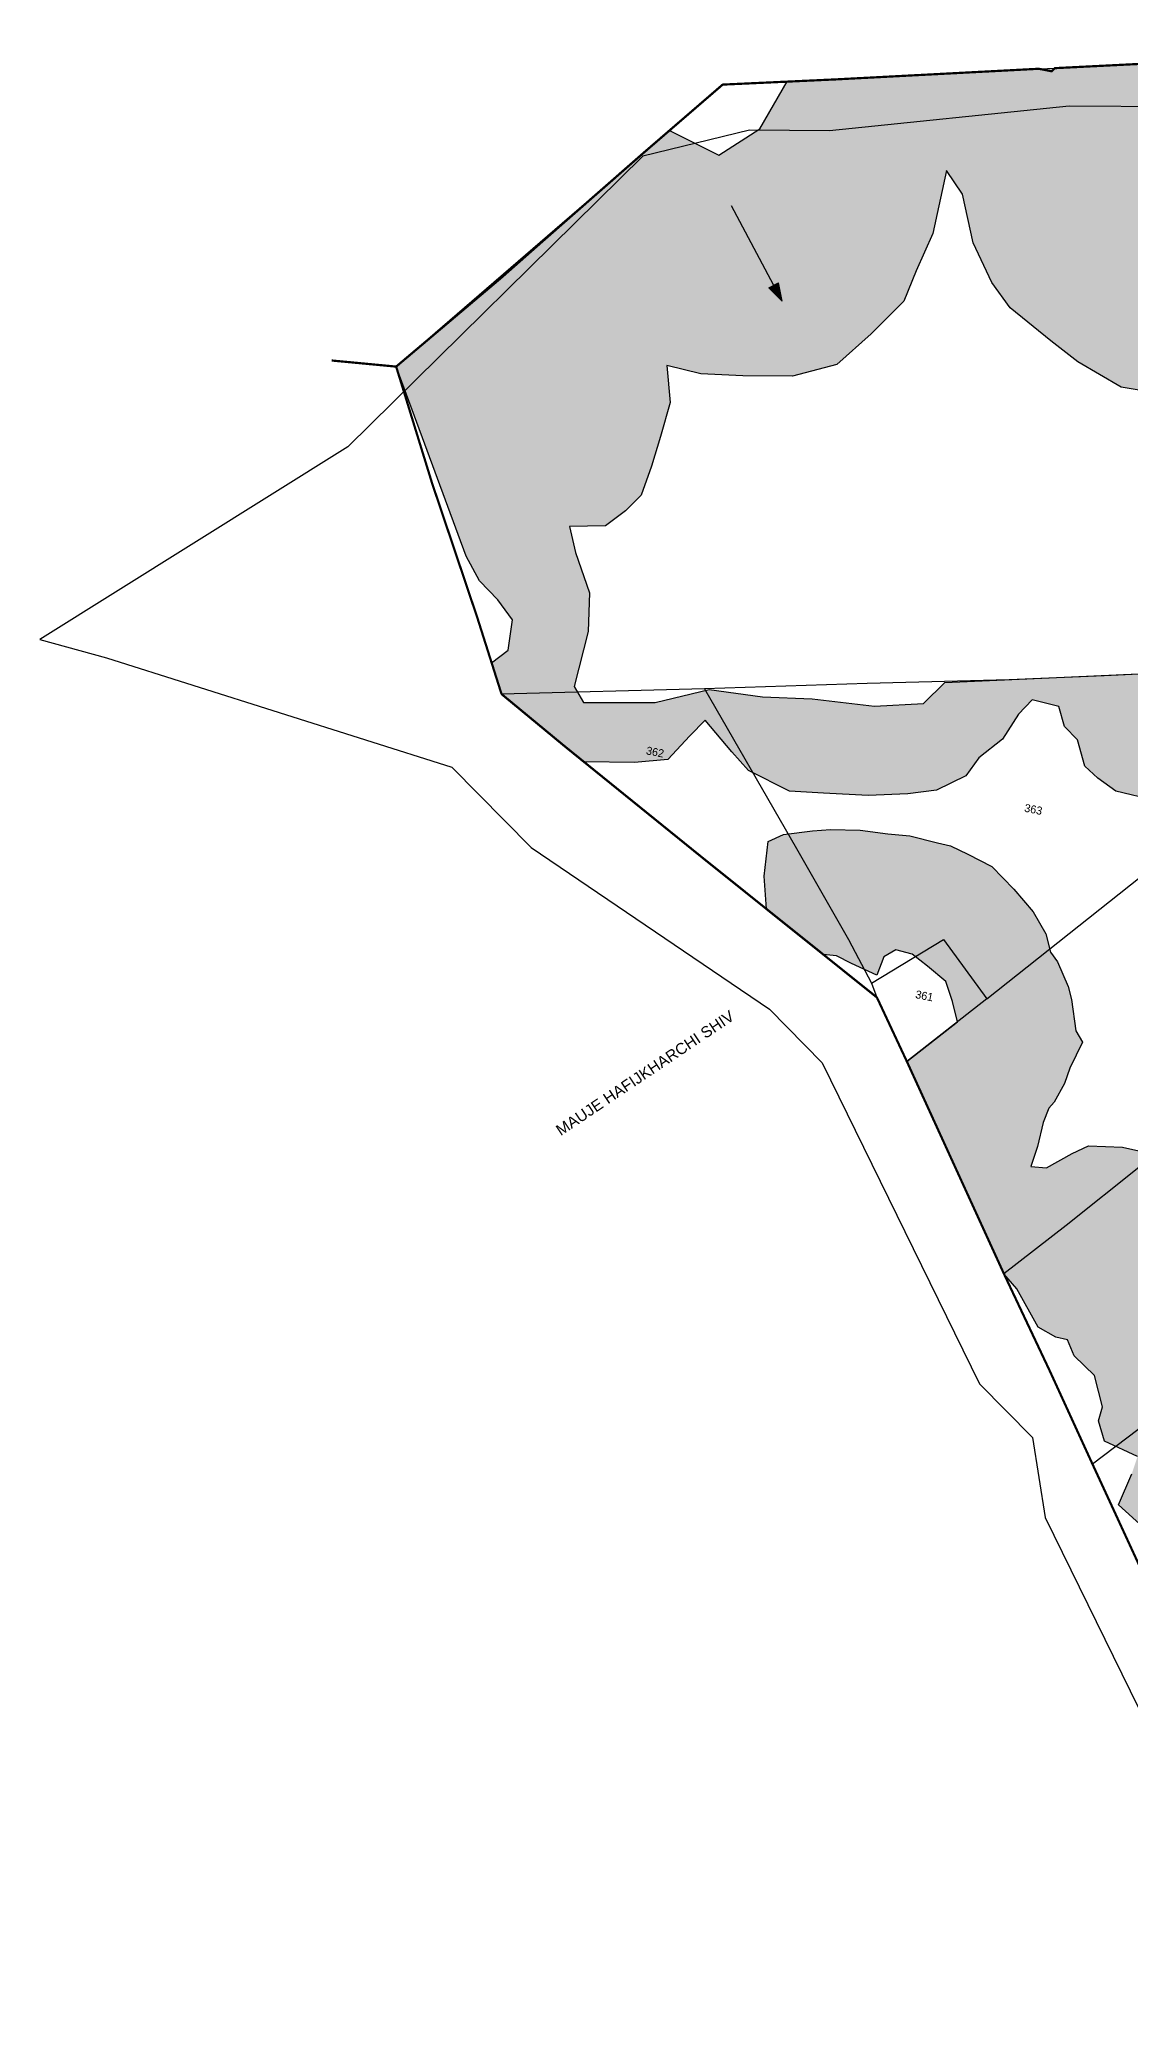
# Model space of a CAD drawing. Header units: metres. Extents: x 288063 to 291905, y 2022918 to 2025523.
# Drawn here: x 288281 to 288739, y 2023742 to 2024577 of the extents above; entities that cross this region are included whole.
import ezdxf
from ezdxf.enums import TextEntityAlignment as Align

# ---------------------------------------------------------------- set-up
doc = ezdxf.new("R2010")
doc.units = ezdxf.units.M
doc.header["$MEASUREMENT"] = 0
doc.linetypes.add('DIVIDE', pattern=[1.25, 0.5, -0.25, 0, -0.25, 0, -0.25])
for name, color, linetype in [('POLY_HATCH', 12, 'Continuous'), ('POLY_PARCEL', 6, 'Continuous'), ('SYM_ARROW', 1, 'Continuous'), ('TEXT_MAPOUT', 7, 'Continuous'), ('TEXT_PARCEL', 7, 'Continuous'), ('V_BOUND_LINE', 7, 'Continuous'), ('V_DIVIDE_LINE', 7, 'DIVIDE'), ('VILLAGE BOUNDRY', 5, 'Continuous')]:
    doc.layers.add(name, color=color, linetype=linetype)
doc.styles.get("Standard").update_dxf_attribs({"font": 'arial.ttf'})
doc.styles.add('TEXT_MAP', font='', dxfattribs={"height": 1.8})
doc.styles.get('TEXT_MAP').set_extended_font_data('Kruti Dev 050')
pattern_1 = [(348.93553, (288210.5239, 2023679.785), (2.7416327, 1.8447693), [2.336635, -2.336635]), (78.93553, (288212.817, 2023679.3367), (-1.8447693, 2.7416327), [2.336635, -2.336635])]

# ---------------------------------------------------------------- blocks, each defined once
blk = doc.blocks.new('ARROWASPECT')
h = blk.add_hatch(color=256)
h.paths.add_polyline_path([(2.85, -2.85), (3.72, -1.98), (0, 0)])
h.paths.add_polyline_path([(0, 0), (1.98, -3.72), (2.85, -2.85)])
for points in [[(0, 0), (17.15, -17.15)], [(0, 0), (1.98, -3.72)], [(0, 0), (3.72, -1.98)], [(3.72, -1.98), (1.98, -3.72)]]:
    blk.add_lwpolyline(points)

msp = doc.modelspace()

# ---------------------------------------------------------------- hatches: boundary and pattern name
at = {"layer": 'POLY_HATCH'}
h = msp.add_hatch(dxfattribs=at)
h.set_pattern_fill('ZIGZAG', color=256, scale=18.693078, angle=-11.06447, style=0)
h.set_pattern_definition(pattern_1)
h.paths.add_polyline_path([(289014.05, 2024462.96), (289018.38, 2024475.21), (288940.96, 2024576.77), (288788.8, 2024568.85), (288595.02, 2024559.14), (288593.08, 2024555.79), (288642.49, 2024465.14), (288644.21, 2024466.84), (288649.33, 2024479.62), (288656.34, 2024495.3), (288662.16, 2024521.72), (288668.77, 2024511.89), (288673.28, 2024491.33), (288681.19, 2024474.7), (288688.94, 2024464), (288705.93, 2024450.18), (288717.34, 2024441.39), (288735.58, 2024430.61), (288755.93, 2024427.28), (288775.38, 2024429.39), (288788.11, 2024434.11), (288805.87, 2024447.69), (288820.69, 2024466.44), (288830.98, 2024482.14), (288839.88, 2024497.46), (288847.29, 2024508.47), (288855.4, 2024514.32), (288859.78, 2024496.41), (288862.64, 2024477.48), (288867.49, 2024465.38), (288876.39, 2024453.8), (288888.73, 2024433.02), (288902.45, 2024415.91), (288918.05, 2024401.7), (288933.36, 2024396.09), (288942.58, 2024396.25), (288955.83, 2024400.22), (288967.29, 2024408.47), (288987.31, 2024423.58), (288996.87, 2024432.21), (289006.41, 2024447.4)])
h = msp.add_hatch(dxfattribs=at)
h.set_pattern_fill('ZIGZAG', color=256, scale=18.693078, angle=-11.06447, style=0)
h.set_pattern_definition(pattern_1)
h.paths.add_polyline_path([(288593.08, 2024555.79), (288583.53, 2024539.26), (288566.27, 2024528.21), (288545.59, 2024538.61), (288430.6, 2024439.32), (288460.08, 2024359.65), (288465.73, 2024349.28), (288473.35, 2024341.23), (288479.57, 2024332.79), (288477.73, 2024320.03), (288470.75, 2024314.81), (288474.93, 2024301.63), (288509.62, 2024273.1), (288530.87, 2024272.91), (288544.89, 2024274.1), (288554.07, 2024284.11), (288560.61, 2024290.71), (288571.78, 2024277.37), (288578.77, 2024269.45), (288596.11, 2024260.81), (288610.39, 2024259.98), (288629.22, 2024258.92), (288645.77, 2024259.62), (288657.89, 2024261.19), (288670.24, 2024267.3), (288675.64, 2024274.77), (288685.71, 2024282.64), (288692.36, 2024293.15), (288698.14, 2024299.24), (288709.4, 2024296.38), (288711.71, 2024288.06), (288717.17, 2024282.4), (288720.25, 2024271.3), (288725.83, 2024266.27), (288733.31, 2024260.87), (288749.81, 2024256.94), (288775.83, 2024259.07), (288789.45, 2024264.94), (288797.6, 2024273.47), (288759.4, 2024310.86), (288661.35, 2024306.46), (288652.42, 2024297.71), (288631.84, 2024296.49), (288605.55, 2024299.66), (288584.7, 2024300.46), (288562.32, 2024303.52), (288539.61, 2024298.12), (288509.42, 2024298.12), (288505.47, 2024304.8), (288511.31, 2024327.93), (288511.87, 2024344.22), (288505.98, 2024361.11), (288503.53, 2024372.09), (288518.69, 2024372.4), (288527.13, 2024378.62), (288533.67, 2024385.22), (288538.04, 2024397.48), (288541.77, 2024409.87), (288545.88, 2024424.16), (288544.4, 2024439.79), (288558.82, 2024436.31), (288576.38, 2024435.5), (288597.35, 2024435.33), (288616.03, 2024440.21), (288630.37, 2024453.15), (288642.49, 2024465.14)])
h = msp.add_hatch(dxfattribs=at)
h.set_pattern_fill('ZIGZAG', color=256, scale=18.693078, angle=-11.06447, style=0)
h.set_pattern_definition(pattern_1)
h.paths.add_polyline_path([(288831.98, 2024029.11), (288833.04, 2024038.33), (288831.85, 2024047.49), (288823.6, 2024056.04), (288821.52, 2024061.9), (288815.29, 2024068.08), (288806.65, 2024077.21), (288793.53, 2024086.22), (288779.16, 2024096.47), (288761.12, 2024104.46), (288748.02, 2024108.51), (288736.12, 2024111.09), (288721.84, 2024111.65), (288715.02, 2024108.52), (288704.16, 2024102.46), (288697.57, 2024103.01), (288700.45, 2024111.37), (288702.79, 2024121.51), (288705.2, 2024127.49), (288707.43, 2024130.03), (288711.69, 2024137.87), (288713.96, 2024144.37), (288719.31, 2024155.23), (288716.51, 2024159.99), (288714.64, 2024173.25), (288713.23, 2024178.73), (288708.79, 2024189.02), (288705.86, 2024193.07), (288703.92, 2024200.89), (288698.53, 2024210.12), (288690.47, 2024219.63), (288681.16, 2024229.14), (288671.01, 2024234.35), (288663.74, 2024237.76), (288658.29, 2024239.07), (288646.72, 2024242.07), (288637.45, 2024242.9), (288625.84, 2024244.42), (288613.24, 2024244.66), (288605.69, 2024244.15), (288593.48, 2024242.57), (288587.12, 2024239.63), (288585.34, 2024225.07), (288586.37, 2024211.27), (288610.22, 2024192.18), (288615.79, 2024191.55), (288622.11, 2024188.33), (288632.83, 2024183.51), (288635.8, 2024191.11), (288640.85, 2024194.09), (288647.69, 2024192.26), (288654.16, 2024187.27), (288661.82, 2024180.81), (288664.63, 2024172.33), (288666.77, 2024163.88), (288645.44, 2024147.13), (288679.98, 2024071.62), (288686.24, 2024057.93), (288691.7, 2024051.59), (288700.7, 2024035.45), (288708.07, 2024031.28), (288713.04, 2024030.06), (288715.77, 2024023.42), (288724.3, 2024015.06), (288727.7, 2024001.99), (288726.06, 2023996.12), (288728.58, 2023987.44), (288742.46, 2023981.01), (288740.05, 2023973.79), (288734.52, 2023960.74), (288752.21, 2023944.63), (288776.89, 2023946.4), (288773.83, 2023938.32), (288762.67, 2023934.55), (288760.87, 2023930.44), (288759.38, 2023928.18), (288759.91, 2023921.7), (288756.86, 2023918.83), (288753.49, 2023910.84), (288754.15, 2023909.38), (288838.15, 2023969.71), (288839.21, 2023973.96), (288840.12, 2023984.94), (288839.27, 2023990.25), (288836.14, 2023997.06), (288835.62, 2024005.84), (288835.03, 2024010.42), (288834.82, 2024014.42), (288834.88, 2024022.35)])

# ---------------------------------------------------------------- linework, layer by layer
for points in [[(288749.81, 2024256.94), (288733.31, 2024260.87), (288725.83, 2024266.27), (288720.25, 2024271.3), (288717.17, 2024282.4), (288711.71, 2024288.06), (288709.4, 2024296.38), (288698.14, 2024299.24), (288692.36, 2024293.15), (288685.71, 2024282.64), (288675.64, 2024274.77), (288670.24, 2024267.3), (288657.89, 2024261.19), (288645.77, 2024259.62), (288629.22, 2024258.92), (288610.39, 2024259.98), (288596.11, 2024260.81), (288578.77, 2024269.45), (288571.78, 2024277.37), (288560.61, 2024290.71), (288554.07, 2024284.11), (288544.89, 2024274.1), (288530.87, 2024272.91), (288509.62, 2024273.1), (288474.93, 2024301.63), (288470.75, 2024314.81), (288477.73, 2024320.03), (288479.57, 2024332.79), (288473.35, 2024341.23), (288465.73, 2024349.28), (288460.08, 2024359.65), (288430.6, 2024439.32), (288545.59, 2024538.61), (288566.27, 2024528.21), (288583.53, 2024539.26), (288595.02, 2024559.14), (288788.8, 2024568.85)], [(288755.93, 2024427.28), (288735.58, 2024430.61), (288717.34, 2024441.39), (288705.93, 2024450.18), (288688.94, 2024464), (288681.19, 2024474.7), (288673.28, 2024491.33), (288668.77, 2024511.89), (288662.16, 2024521.72), (288656.34, 2024495.3), (288649.33, 2024479.62), (288644.21, 2024466.84), (288630.37, 2024453.15), (288616.03, 2024440.21), (288597.35, 2024435.33), (288576.38, 2024435.5), (288558.82, 2024436.31), (288544.4, 2024439.79), (288545.88, 2024424.16), (288541.77, 2024409.87), (288538.04, 2024397.48), (288533.67, 2024385.22), (288527.13, 2024378.62), (288518.69, 2024372.4), (288503.53, 2024372.09), (288505.98, 2024361.11), (288511.87, 2024344.22), (288511.31, 2024327.93), (288505.47, 2024304.8), (288509.42, 2024298.12), (288539.61, 2024298.12), (288562.32, 2024303.52), (288584.7, 2024300.46), (288605.55, 2024299.66), (288631.84, 2024296.49), (288652.42, 2024297.71), (288661.35, 2024306.46), (288786.7, 2024312.08)], [(288586.37, 2024211.27), (288585.34, 2024225.07), (288587.12, 2024239.63), (288593.48, 2024242.57), (288605.69, 2024244.15), (288613.24, 2024244.66), (288625.84, 2024244.42), (288637.45, 2024242.9), (288646.72, 2024242.07), (288658.29, 2024239.07), (288663.74, 2024237.76), (288671.01, 2024234.35), (288681.16, 2024229.14), (288690.47, 2024219.63), (288698.53, 2024210.12), (288703.92, 2024200.89), (288705.86, 2024193.07), (288708.79, 2024189.02), (288713.23, 2024178.73), (288714.64, 2024173.25), (288716.51, 2024159.99), (288719.31, 2024155.23), (288713.96, 2024144.37), (288711.69, 2024137.87), (288707.43, 2024130.03), (288705.2, 2024127.49), (288702.79, 2024121.51), (288700.45, 2024111.37), (288697.57, 2024103.01), (288704.16, 2024102.46), (288715.02, 2024108.52), (288721.84, 2024111.65), (288736.12, 2024111.09), (288748.02, 2024108.51)], [(288742.46, 2023981.01), (288728.58, 2023987.44), (288726.06, 2023996.12), (288727.7, 2024001.99), (288724.3, 2024015.06), (288715.77, 2024023.42), (288713.04, 2024030.06), (288708.07, 2024031.28), (288700.7, 2024035.45), (288691.7, 2024051.59), (288686.24, 2024057.93), (288679.98, 2024071.62), (288645.44, 2024147.13), (288666.77, 2024163.88), (288664.63, 2024172.33), (288661.82, 2024180.81), (288654.16, 2024187.27), (288647.69, 2024192.26), (288640.85, 2024194.09), (288635.8, 2024191.11), (288632.83, 2024183.51), (288622.11, 2024188.33), (288615.79, 2024191.55), (288610.22, 2024192.18), (288586.37, 2024211.27)], [(288752.21, 2023944.63), (288734.52, 2023960.74), (288740.05, 2023973.79)]]:
    msp.add_lwpolyline(points, dxfattribs=at)
at = {"layer": 'POLY_PARCEL'}
for points in [[(288856.16, 2024315.1), (288849.32, 2024315.01), (288728.44, 2024309.36), (288688.42, 2024307.58), (288628.7, 2024306.06), (288560.29, 2024303.85)], [(288560.29, 2024303.85), (288474.93, 2024301.63)], [(288560.29, 2024303.85), (288599.01, 2024236.65), (288620.94, 2024198.49), (288630.54, 2024180.06)], [(288679.03, 2024173.51), (288743.63, 2024224.68), (288792.29, 2024263.59)], [(288630.54, 2024180.06), (288660.87, 2024198.48), (288679.03, 2024173.51)], [(288630.54, 2024180.06), (288632.83, 2024174.08)], [(288679.03, 2024173.51), (288645.44, 2024147.13)], [(288821.34, 2024165.92), (288774.94, 2024128.12), (288712.39, 2024078.12), (288686.24, 2024057.93)], [(288909.19, 2024118.09), (288833.94, 2024061.33), (288723.53, 2023977.83)]]:
    msp.add_lwpolyline(points, dxfattribs=at)
at = {"layer": 'V_BOUND_LINE', "const_width": 0.935}
for points in [[(288796.84, 2024569.26), (288707.71, 2024564.81), (288706.35, 2024563.49), (288700.94, 2024564.55), (288616.08, 2024560.11), (288567.94, 2024557.89), (288534.15, 2024528.74), (288492.38, 2024492.15), (288474.82, 2024476.66), (288430.6, 2024439.32), (288445.68, 2024390.4), (288464.71, 2024333.86), (288474.93, 2024301.63)], [(288474.93, 2024301.63), (288501.63, 2024279.57), (288559.69, 2024232.63), (288632.83, 2024174.08)], [(288632.83, 2024174.08), (288645.44, 2024147.13)], [(288645.44, 2024147.13), (288686.24, 2024057.93)], [(288686.24, 2024057.93), (288686.37, 2024057.65), (288705.66, 2024016.81), (288723.4, 2023978.1), (288723.53, 2023977.83)], [(288723.53, 2023977.83), (288743.5, 2023934.56)]]:
    msp.add_lwpolyline(points, dxfattribs=at)
at = {"layer": 'V_DIVIDE_LINE', "ltscale": 10, "const_width": 0.935, "flags": 128}
msp.add_lwpolyline([(288430.6, 2024439.32), (288403.46, 2024441.89)], dxfattribs=at)
at = {"layer": 'VILLAGE BOUNDRY'}
for p, q in [((288713.71, 2024548.87), (288612.86, 2024538.46)), ((288758.49, 2024548.53), (288713.71, 2024548.87)), ((288579.27, 2024538.72), (288534.38, 2024527.85)), ((288612.86, 2024538.46), (288579.27, 2024538.72)), ((288534.38, 2024527.85), (288410.26, 2024405.62)), ((288410.26, 2024405.62), (288280.65, 2024324.56)), ((288280.65, 2024324.56), (288308.81, 2024316.82)), ((288308.81, 2024316.82), (288454, 2024270.92)), ((288454, 2024270.92), (288487.37, 2024237.08)), ((288487.37, 2024237.08), (288587.62, 2024169.12)), ((288587.62, 2024169.12), (288609.85, 2024146.55)), ((288609.85, 2024146.55), (288675.99, 2024011.64)), ((288675.99, 2024011.64), (288698.22, 2023989.1)), ((288698.22, 2023989.1), (288703.56, 2023955.45)), ((288703.56, 2023955.45), (288808.28, 2023741.9))]:
    msp.add_line(p, q, dxfattribs=at)

# ---------------------------------------------------------------- block references
at = {"layer": 'SYM_ARROW', "xscale": 1.869307799792269, "yscale": 1.869307799792269, "zscale": 1.869307799792269, "rotation": 162.9765056679666}
msp.add_blockref('ARROWASPECT', (288593, 2024466.87), dxfattribs=at)

# ---------------------------------------------------------------- texts
at = {"layer": 'TEXT_MAPOUT'}
msp.add_text('MAUJE HAFIJKHARCHI SHIV', height=4.6733, rotation=33.86527, dxfattribs=at).set_placement((288536.57, 2024140.37), align=Align.CENTER)
at = {"layer": 'TEXT_PARCEL', "style": 'TEXT_MAP'}
for s, p in [('362', (288539.21, 2024275.61)), ('363', (288698.33, 2024251.49)), ('361', (288652.48, 2024173.11))]:
    msp.add_text(s, height=3.365, rotation=348.93553, dxfattribs=at).set_placement(p, align=Align.CENTER)

doc.saveas('drawing.dxf')
